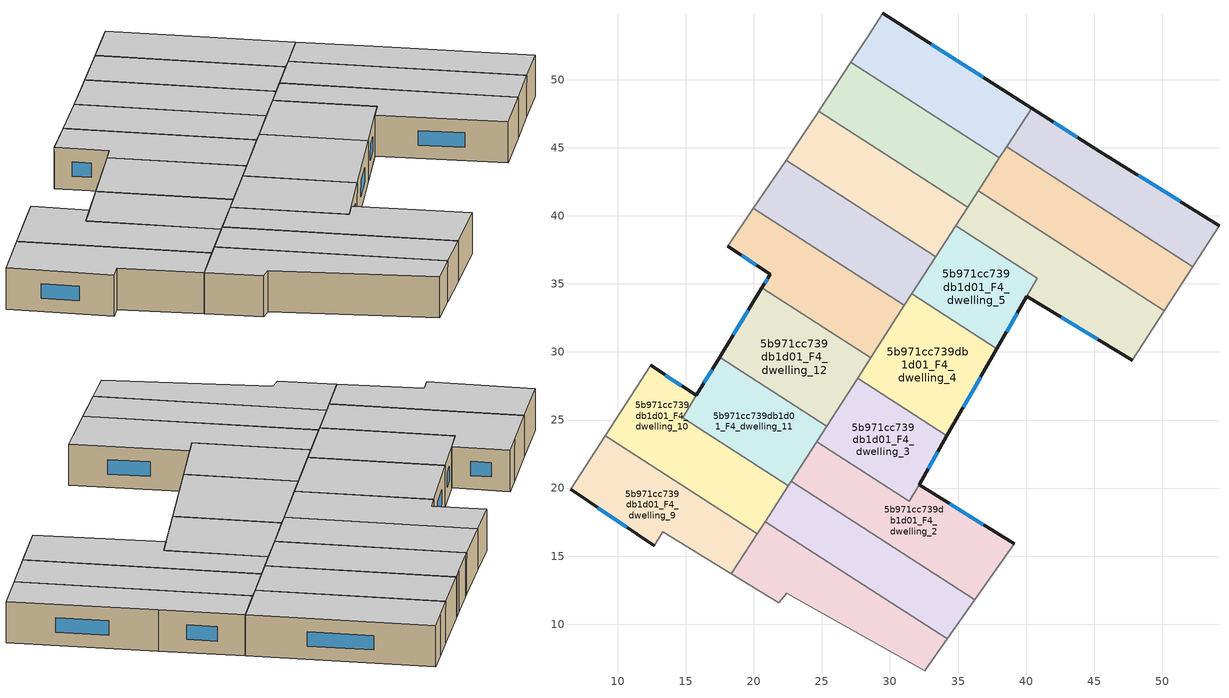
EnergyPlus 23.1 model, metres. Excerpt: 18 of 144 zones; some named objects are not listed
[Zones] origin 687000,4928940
5b971cc739db1d01_F4_dwelling_0
 floor to 5b971cc739db1d01_F3_dwelling_0 (EU_floor_Construction): 34.19,8.92 32.55,6.59 22.43,12.28 21.81,11.59 18.36,13.7 20.83,17.54 z12
 wall adiabatic (EU_wall_Construction): 18.36,13.7 21.81,11.59 22.43,12.28 32.55,6.59 34.19,8.92 z12:15
 wall to 5b971cc739db1d01_F4_dwelling_1 (EU_wall_Construction): 34.19,8.92 20.83,17.54 z12:15
 wall to 5b971cc739db1d01_F4_dwelling_9 (EU_wall_Construction): 20.25,16.63 18.36,13.7 z12:15
 wall to 5b971cc739db1d01_F4_dwelling_10 (EU_wall_Construction): 20.83,17.53 20.25,16.63 z12:15
 ceiling to 5b971cc739db1d01_F5_dwelling_0 (EU_floor_Construction): 32.55,6.59 34.19,8.92 20.83,17.54 18.36,13.7 21.81,11.59 22.43,12.28 z15
5b971cc739db1d01_F4_dwelling_1
 floor to 5b971cc739db1d01_F3_dwelling_1 (EU_floor_Construction): 36.22,11.8 34.19,8.92 20.83,17.54 22.53,20.18 22.73,20.49 z12
 wall adiabatic (EU_wall_Construction): 34.19,8.92 36.22,11.8 z12:15
 wall to 5b971cc739db1d01_F4_dwelling_2 (EU_wall_Construction): 36.22,11.8 22.73,20.49 z12:15
 wall to 5b971cc739db1d01_F4_dwelling_10 (EU_wall_Construction): 22.53,20.18 20.83,17.54 z12:15
 wall to 5b971cc739db1d01_F4_dwelling_11 (EU_wall_Construction): 22.73,20.49 22.53,20.18 z12:15
 ceiling to 5b971cc739db1d01_F5_dwelling_1 (EU_floor_Construction): 34.19,8.92 36.22,11.8 22.73,20.49 22.53,20.18 20.83,17.54 z15
5b971cc739db1d01_F4_dwelling_10
 floor to 5b971cc739db1d01_F3_dwelling_10 (EU_floor_Construction): 15.77,26.81 14.77,25.18 22.53,20.18 20.25,16.63 9.07,23.83 11.36,27.38 12.42,29.01 z12
 wall outside (EU_wall_Construction): 15.77,26.81 12.42,29.01 z12:15
 wall adiabatic (EU_wall_Construction): 12.42,29.01 11.36,27.38 9.07,23.83 z12:15
 wall to 5b971cc739db1d01_F4_dwelling_11 (EU_wall_Construction): 22.53,20.18 14.77,25.18 15.77,26.81 z12:15
 wall to 5b971cc739db1d01_F4_dwelling_9 (EU_wall_Construction): 9.07,23.83 20.25,16.63 z12:15
 window (EU_Window_Construction): 14.68,27.53 13.51,28.29 z12.98:14.02
 ceiling to 5b971cc739db1d01_F5_dwelling_10 (EU_floor_Construction): 20.25,16.63 22.53,20.18 14.77,25.18 15.77,26.81 12.42,29.01 11.36,27.38 9.07,23.83 z15
5b971cc739db1d01_F4_dwelling_11
 floor to 5b971cc739db1d01_F3_dwelling_11 (EU_floor_Construction): 25.35,24.56 22.53,20.18 14.77,25.18 17.49,29.62 z12
 wall outside (EU_wall_Construction): 17.49,29.62 15.77,26.81 z12:15
 wall to 5b971cc739db1d01_F4_dwelling_12 (EU_wall_Construction): 25.35,24.56 17.49,29.62 z12:15
 wall to 5b971cc739db1d01_F4_dwelling_2 (EU_wall_Construction): 22.73,20.49 24.62,23.42 z12:15
 wall to 5b971cc739db1d01_F4_dwelling_3 (EU_wall_Construction): 24.62,23.42 25.35,24.56 z12:15
 window (EU_Window_Construction): 16.93,28.71 16.33,27.73 z12.98:14.02
 ceiling to 5b971cc739db1d01_F5_dwelling_11 (EU_floor_Construction): 22.53,20.18 25.35,24.56 17.49,29.62 14.77,25.18 z15
5b971cc739db1d01_F4_dwelling_12
 floor to 5b971cc739db1d01_F3_dwelling_12 (EU_floor_Construction): 28.58,29.57 25.35,24.56 17.49,29.62 20.6,34.71 z12
 wall outside (EU_wall_Construction): 20.6,34.71 17.49,29.62 z12:15
 wall to 5b971cc739db1d01_F4_dwelling_13 (EU_wall_Construction): 28.58,29.57 20.6,34.71 z12:15
 wall to 5b971cc739db1d01_F4_dwelling_3 (EU_wall_Construction): 25.35,24.56 27.62,28.08 z12:15
 wall to 5b971cc739db1d01_F4_dwelling_4 (EU_wall_Construction): 27.62,28.08 28.58,29.57 z12:15
 window (EU_Window_Construction): 19.59,33.06 18.5,31.28 z12.98:14.02
 ceiling to 5b971cc739db1d01_F5_dwelling_12 (EU_floor_Construction): 25.35,24.56 28.58,29.57 20.6,34.71 17.49,29.62 z15
5b971cc739db1d01_F4_dwelling_13
 floor to 5b971cc739db1d01_F3_dwelling_13 (EU_floor_Construction): 31.06,33.42 28.58,29.57 20.6,34.71 21.21,35.71 18.08,37.77 19.97,40.56 z12
 wall outside (EU_wall_Construction): 18.08,37.77 21.21,35.71 20.6,34.71 z12:15
 wall to 5b971cc739db1d01_F4_dwelling_14 (EU_wall_Construction): 31.06,33.42 19.97,40.56 z12:15
 wall adiabatic (EU_wall_Construction): 19.97,40.56 18.08,37.77 z12:15
 wall to 5b971cc739db1d01_F4_dwelling_4 (EU_wall_Construction): 28.58,29.57 31.06,33.42 z12:15
 window (EU_Window_Construction): 21.01,35.38 20.8,35.03 / 19.1,37.1 20.19,36.38 z12.98:14.02
 ceiling to 5b971cc739db1d01_F5_dwelling_13 (EU_floor_Construction): 28.58,29.57 31.06,33.42 19.97,40.56 18.08,37.77 21.21,35.71 20.6,34.71 z15
5b971cc739db1d01_F4_dwelling_14
 floor to 5b971cc739db1d01_F3_dwelling_14 (EU_floor_Construction): 33.37,37.01 31.06,33.42 19.97,40.56 22.37,44.1 z12
 wall adiabatic (EU_wall_Construction): 22.37,44.1 19.97,40.56 z12:15
 wall to 5b971cc739db1d01_F4_dwelling_15 (EU_wall_Construction): 33.37,37.01 22.37,44.1 z12:15
 wall to 5b971cc739db1d01_F4_dwelling_5 (EU_wall_Construction): 31.61,34.27 33.37,37.01 z12:15
 wall to 5b971cc739db1d01_F4_dwelling_4 (EU_wall_Construction): 31.06,33.42 31.61,34.27 z12:15
 ceiling to 5b971cc739db1d01_F5_dwelling_14 (EU_floor_Construction): 31.06,33.42 33.37,37.01 22.37,44.1 19.97,40.56 z15
5b971cc739db1d01_F4_dwelling_15
 floor to 5b971cc739db1d01_F3_dwelling_15 (EU_floor_Construction): 35.7,40.62 33.37,37.01 22.37,44.1 22.7,44.59 24.17,46.79 24.57,47.4 24.75,47.68 z12
 wall adiabatic (EU_wall_Construction): 24.75,47.68 24.57,47.4 24.17,46.79 22.7,44.59 22.37,44.1 z12:15
 wall to 5b971cc739db1d01_F4_dwelling_16 (EU_wall_Construction): 35.7,40.62 24.75,47.68 z12:15
 wall to 5b971cc739db1d01_F4_dwelling_6 (EU_wall_Construction): 34.83,39.28 35.7,40.62 z12:15
 wall to 5b971cc739db1d01_F4_dwelling_5 (EU_wall_Construction): 33.37,37.01 34.83,39.28 z12:15
 ceiling to 5b971cc739db1d01_F5_dwelling_15 (EU_floor_Construction): 33.37,37.01 35.7,40.62 24.75,47.68 24.57,47.4 24.17,46.79 22.7,44.59 22.37,44.1 z15
5b971cc739db1d01_F4_dwelling_16
 floor to 5b971cc739db1d01_F3_dwelling_16 (EU_floor_Construction): 38.04,44.25 35.7,40.62 24.75,47.68 27.13,51.28 z12
 wall adiabatic (EU_wall_Construction): 27.13,51.28 24.75,47.68 z12:15
 wall to 5b971cc739db1d01_F4_dwelling_17 (EU_wall_Construction): 38.04,44.25 27.13,51.28 z12:15
 wall to 5b971cc739db1d01_F4_dwelling_7 (EU_wall_Construction): 36.49,41.84 36.7,42.18 38.04,44.25 z12:15
 wall to 5b971cc739db1d01_F4_dwelling_6 (EU_wall_Construction): 35.7,40.62 36.49,41.84 z12:15
 ceiling to 5b971cc739db1d01_F5_dwelling_16 (EU_floor_Construction): 35.7,40.62 38.04,44.25 27.13,51.28 24.75,47.68 z15
5b971cc739db1d01_F4_dwelling_17
 floor to 5b971cc739db1d01_F3_dwelling_17 (EU_floor_Construction): 40.4,47.92 38.04,44.25 27.13,51.28 28.45,53.29 29.49,54.88 z12
 wall outside (EU_wall_Construction): 40.4,47.92 29.49,54.88 z12:15
 wall adiabatic (EU_wall_Construction): 29.49,54.88 28.45,53.29 27.13,51.28 z12:15
 wall to 5b971cc739db1d01_F4_dwelling_8 (EU_wall_Construction): 38.57,45.08 40.4,47.92 z12:15
 wall to 5b971cc739db1d01_F4_dwelling_7 (EU_wall_Construction): 38.04,44.26 38.57,45.08 z12:15
 window (EU_Window_Construction): 36.85,50.19 33.04,52.62 z12.98:14.02
 ceiling to 5b971cc739db1d01_F5_dwelling_17 (EU_floor_Construction): 38.04,44.25 40.4,47.92 29.49,54.88 28.45,53.29 27.13,51.28 z15
5b971cc739db1d01_F4_dwelling_2
 floor to 5b971cc739db1d01_F3_dwelling_2 (EU_floor_Construction): 39.12,15.9 36.22,11.8 22.73,20.49 24.62,23.42 31.43,19.03 32.14,20.26 z12
 wall outside (EU_wall_Construction): 39.12,15.9 32.14,20.26 z12:15
 wall adiabatic (EU_wall_Construction): 36.22,11.8 39.12,15.9 z12:15
 wall to 5b971cc739db1d01_F4_dwelling_3 (EU_wall_Construction): 32.14,20.26 31.43,19.03 24.62,23.42 z12:15
 window (EU_Window_Construction): 36.85,17.32 34.41,18.84 z12.98:14.02
 ceiling to 5b971cc739db1d01_F5_dwelling_2 (EU_floor_Construction): 36.22,11.8 39.12,15.9 32.14,20.26 31.43,19.03 24.62,23.42 22.73,20.49 z15
5b971cc739db1d01_F4_dwelling_3
 floor to 5b971cc739db1d01_F3_dwelling_3 (EU_floor_Construction): 34.19,23.84 31.43,19.03 24.62,23.42 27.62,28.08 z12
 wall outside (EU_wall_Construction): 32.14,20.26 34.19,23.84 z12:15
 wall to 5b971cc739db1d01_F4_dwelling_4 (EU_wall_Construction): 34.19,23.84 27.62,28.08 z12:15
 window (EU_Window_Construction): 32.8,21.43 33.52,22.68 z12.98:14.02
 ceiling to 5b971cc739db1d01_F5_dwelling_3 (EU_floor_Construction): 31.43,19.03 34.19,23.84 27.62,28.08 24.62,23.42 z15
5b971cc739db1d01_F4_dwelling_4
 floor to 5b971cc739db1d01_F3_dwelling_4 (EU_floor_Construction): 37.85,30.24 34.19,23.84 27.62,28.08 31.61,34.27 z12
 wall outside (EU_wall_Construction): 34.19,23.84 37.85,30.24 z12:15
 wall to 5b971cc739db1d01_F4_dwelling_5 (EU_wall_Construction): 37.85,30.24 31.61,34.27 z12:15
 window (EU_Window_Construction): 35.38,25.93 36.66,28.16 z12.98:14.02
 ceiling to 5b971cc739db1d01_F5_dwelling_4 (EU_floor_Construction): 34.19,23.84 37.85,30.24 31.61,34.27 27.62,28.08 z15
5b971cc739db1d01_F4_dwelling_5
 floor to 5b971cc739db1d01_F3_dwelling_5 (EU_floor_Construction): 40.82,35.42 37.85,30.24 31.61,34.27 34.83,39.28 z12
 wall outside (EU_wall_Construction): 37.85,30.24 40.06,34.09 z12:15
 wall to 5b971cc739db1d01_F4_dwelling_6 (EU_wall_Construction): 40.06,34.09 40.82,35.42 34.83,39.28 z12:15
 window (EU_Window_Construction): 38.57,31.49 39.34,32.84 z12.98:14.02
 ceiling to 5b971cc739db1d01_F5_dwelling_5 (EU_floor_Construction): 37.85,30.24 40.82,35.42 34.83,39.28 31.61,34.27 z15
5b971cc739db1d01_F4_dwelling_6
 floor to 5b971cc739db1d01_F3_dwelling_6 (EU_floor_Construction): 50.15,33.04 47.8,29.4 40.06,34.09 40.82,35.42 34.83,39.28 36.49,41.84 z12
 wall outside (EU_wall_Construction): 40.06,34.09 47.8,29.4 z12:15
 wall to 5b971cc739db1d01_F4_dwelling_7 (EU_wall_Construction): 50.15,33.04 36.49,41.84 z12:15
 wall adiabatic (EU_wall_Construction): 47.8,29.4 50.15,33.04 z12:15
 window (EU_Window_Construction): 42.57,32.56 45.28,30.92 z12.98:14.02
 ceiling to 5b971cc739db1d01_F5_dwelling_6 (EU_floor_Construction): 47.8,29.4 50.15,33.04 36.49,41.84 34.83,39.28 40.82,35.42 40.06,34.09 z15
5b971cc739db1d01_F4_dwelling_7
 floor to 5b971cc739db1d01_F3_dwelling_7 (EU_floor_Construction): 52.24,36.28 50.15,33.04 36.49,41.84 36.7,42.18 38.57,45.08 z12
 wall to 5b971cc739db1d01_F4_dwelling_8 (EU_wall_Construction): 52.24,36.28 38.57,45.08 z12:15
 wall adiabatic (EU_wall_Construction): 50.15,33.04 52.24,36.28 z12:15
 ceiling to 5b971cc739db1d01_F5_dwelling_7 (EU_floor_Construction): 50.15,33.04 52.24,36.28 38.57,45.08 36.7,42.18 36.49,41.84 z15
5b971cc739db1d01_F4_dwelling_8
 floor to 5b971cc739db1d01_F3_dwelling_8 (EU_floor_Construction): 54.18,39.28 52.24,36.28 38.57,45.08 40.4,47.92 45.39,44.75 z12
 wall outside (EU_wall_Construction): 54.18,39.28 45.39,44.75 40.4,47.92 z12:15
 wall adiabatic (EU_wall_Construction): 52.24,36.28 54.18,39.28 z12:15
 window (EU_Window_Construction): 43.77,45.78 42.02,46.89 / 51.32,41.06 48.25,42.97 z12.98:14.02
 ceiling to 5b971cc739db1d01_F5_dwelling_8 (EU_floor_Construction): 52.24,36.28 54.18,39.28 45.39,44.75 40.4,47.92 38.57,45.08 z15
5b971cc739db1d01_F4_dwelling_9
 floor to 5b971cc739db1d01_F3_dwelling_9 (EU_floor_Construction): 20.25,16.63 18.36,13.7 13.3,16.78 12.68,15.78 6.53,19.9 9.07,23.83 z12
 wall outside (EU_wall_Construction): 6.53,19.9 12.68,15.78 z12:15
 wall adiabatic (EU_wall_Construction): 12.68,15.78 13.3,16.78 18.36,13.7 / 9.07,23.83 6.53,19.9 z12:15
 window (EU_Window_Construction): 8.53,18.56 10.68,17.12 z12.98:14.02
 ceiling to 5b971cc739db1d01_F5_dwelling_9 (EU_floor_Construction): 18.36,13.7 20.25,16.63 9.07,23.83 6.53,19.9 12.68,15.78 13.3,16.78 z15
[Building]
EU S2 Campaign: North Axis=0; Terrain=City; Solar Distribution=FullExterior
[Site:Location]
Bologna: Latitude=44.5; Longitude=11.25; Time Zone=1; Elevation=37
[SizingPeriod:WeatherFileDays]
AnnualSizingPeriod: Begin Month=1; Begin Day of Month=1; End Month=12; End Day of Month=31; Day of Week for Start Day=Monday; Use Weather File Daylight Saving Period=No; Use Weather File Rain and Snow Indicators=No
[MATERIAL]
EU_InternalMass_Material: Roughness=MediumRough; Thickness=0.1; Conductivity=1; Density=1800; Specific Heat=900; Thermal Absorptance=0.9; Solar Absorptance=0.7; Visible Absorptance=0.7
[MATERIAL:NOMASS] Roughness=MediumRough; Thermal Absorptance=0.9; Solar Absorptance=0.7; Visible Absorptance=0.7
Name | Thermal Resistance
EU_wall_NoMass | 0.905828
EU_floor_NoMass | 0.67114
[WINDOWMATERIAL:SIMPLEGLAZINGSYSTEM]
EU_Window_SimpleGlazing: UFactor=4.52486; Solar Heat Gain Coefficient=0.85; Visible Transmittance=0.85
[CONSTRUCTION]
EU_wall_Construction: EU_wall_NoMass
EU_floor_Construction: EU_floor_NoMass
EU_Window_Construction: EU_Window_SimpleGlazing
EU_InternalMass_Construction: EU_InternalMass_Material
[ZONE] Type=1; Multiplier=1; Ceiling Height=autocalculate; Floor Area=autocalculate; Part of Total Floor Area=Yes
Name | Volume
5b971cc739db1d01_F4_dwelling_0 | 168.436
5b971cc739db1d01_F4_dwelling_1 | 168.46
5b971cc739db1d01_F4_dwelling_10 | 191.74
5b971cc739db1d01_F4_dwelling_11 | 145.154
5b971cc739db1d01_F4_dwelling_12 | 168.438
5b971cc739db1d01_F4_dwelling_13; 5b971cc739db1d01_F4_dwelling_16; 5b971cc739db1d01_F4_dwelling_4 | 168.426
5b971cc739db1d01_F4_dwelling_14 | 168.458
5b971cc739db1d01_F4_dwelling_15 | 168.444
5b971cc739db1d01_F4_dwelling_17 | 168.457
5b971cc739db1d01_F4_dwelling_2 | 204.521
5b971cc739db1d01_F4_dwelling_3 | 132.349
5b971cc739db1d01_F4_dwelling_5 | 130.07
5b971cc739db1d01_F4_dwelling_6 | 187.3
5b971cc739db1d01_F4_dwelling_7 | 187.932
5b971cc739db1d01_F4_dwelling_8 | 168.45
5b971cc739db1d01_F4_dwelling_9 | 168.433
[INTERNALMASS] Construction=EU_InternalMass_Construction
Name | Zone or ZoneList | Surface Area
5b971cc739db1d01_F4_dwelling_0_EU_InternalMass | 5b971cc739db1d01_F4_dwelling_0 | 56.1451
5b971cc739db1d01_F4_dwelling_1_EU_InternalMass | 5b971cc739db1d01_F4_dwelling_1 | 56.1549
5b971cc739db1d01_F4_dwelling_2_EU_InternalMass | 5b971cc739db1d01_F4_dwelling_2 | 68.1744
5b971cc739db1d01_F4_dwelling_3_EU_InternalMass | 5b971cc739db1d01_F4_dwelling_3 | 44.1213
5b971cc739db1d01_F4_dwelling_4_EU_InternalMass | 5b971cc739db1d01_F4_dwelling_4 | 56.1423
5b971cc739db1d01_F4_dwelling_5_EU_InternalMass | 5b971cc739db1d01_F4_dwelling_5 | 43.3524
5b971cc739db1d01_F4_dwelling_6_EU_InternalMass | 5b971cc739db1d01_F4_dwelling_6 | 62.4369
5b971cc739db1d01_F4_dwelling_7_EU_InternalMass | 5b971cc739db1d01_F4_dwelling_7 | 62.642
5b971cc739db1d01_F4_dwelling_8_EU_InternalMass | 5b971cc739db1d01_F4_dwelling_8 | 56.1504
5b971cc739db1d01_F4_dwelling_9_EU_InternalMass | 5b971cc739db1d01_F4_dwelling_9 | 56.1443
5b971cc739db1d01_F4_dwelling_10_EU_InternalMass | 5b971cc739db1d01_F4_dwelling_10 | 63.9151
5b971cc739db1d01_F4_dwelling_11_EU_InternalMass | 5b971cc739db1d01_F4_dwelling_11 | 48.3802
5b971cc739db1d01_F4_dwelling_12_EU_InternalMass | 5b971cc739db1d01_F4_dwelling_12 | 56.1462
5b971cc739db1d01_F4_dwelling_13_EU_InternalMass | 5b971cc739db1d01_F4_dwelling_13 | 56.1421
5b971cc739db1d01_F4_dwelling_14_EU_InternalMass | 5b971cc739db1d01_F4_dwelling_14 | 56.1528
5b971cc739db1d01_F4_dwelling_15_EU_InternalMass | 5b971cc739db1d01_F4_dwelling_15 | 56.1477
5b971cc739db1d01_F4_dwelling_16_EU_InternalMass | 5b971cc739db1d01_F4_dwelling_16 | 56.1423
5b971cc739db1d01_F4_dwelling_17_EU_InternalMass | 5b971cc739db1d01_F4_dwelling_17 | 56.1525
[OTHEREQUIPMENT] Fuel Type=Electricity; Design Level Calculation Method=Watts/Area; Power per Zone Floor Area=1; Fraction Latent=0; Fraction Radiant=0; Fraction Lost=0; Carbon Dioxide Generation Rate=0; EndUse Subcategory=EU_Step8_InternalGains
Name | Zone or ZoneList or Space or SpaceList | Schedule
EU_Step8_InternalGain_5b971cc739db1d01_F4_dwelling_0_f000 | 5b971cc739db1d01_F4_dwelling_0 | EU_Step8_GainSchedule_5b971cc739db1d01_F4_dwelling_0_f000
EU_Step8_InternalGain_5b971cc739db1d01_F4_dwelling_1_f000 | 5b971cc739db1d01_F4_dwelling_1 | EU_Step8_GainSchedule_5b971cc739db1d01_F4_dwelling_1_f000
EU_Step8_InternalGain_5b971cc739db1d01_F4_dwelling_2_f000 | 5b971cc739db1d01_F4_dwelling_2 | EU_Step8_GainSchedule_5b971cc739db1d01_F4_dwelling_2_f000
EU_Step8_InternalGain_5b971cc739db1d01_F4_dwelling_3_f000 | 5b971cc739db1d01_F4_dwelling_3 | EU_Step8_GainSchedule_5b971cc739db1d01_F4_dwelling_3_f000
EU_Step8_InternalGain_5b971cc739db1d01_F4_dwelling_4_f000 | 5b971cc739db1d01_F4_dwelling_4 | EU_Step8_GainSchedule_5b971cc739db1d01_F4_dwelling_4_f000
EU_Step8_InternalGain_5b971cc739db1d01_F4_dwelling_5_f000 | 5b971cc739db1d01_F4_dwelling_5 | EU_Step8_GainSchedule_5b971cc739db1d01_F4_dwelling_5_f000
EU_Step8_InternalGain_5b971cc739db1d01_F4_dwelling_6_f000 | 5b971cc739db1d01_F4_dwelling_6 | EU_Step8_GainSchedule_5b971cc739db1d01_F4_dwelling_6_f000
EU_Step8_InternalGain_5b971cc739db1d01_F4_dwelling_7_f000 | 5b971cc739db1d01_F4_dwelling_7 | EU_Step8_GainSchedule_5b971cc739db1d01_F4_dwelling_7_f000
EU_Step8_InternalGain_5b971cc739db1d01_F4_dwelling_8_f000 | 5b971cc739db1d01_F4_dwelling_8 | EU_Step8_GainSchedule_5b971cc739db1d01_F4_dwelling_8_f000
EU_Step8_InternalGain_5b971cc739db1d01_F4_dwelling_9_f000 | 5b971cc739db1d01_F4_dwelling_9 | EU_Step8_GainSchedule_5b971cc739db1d01_F4_dwelling_9_f000
EU_Step8_InternalGain_5b971cc739db1d01_F4_dwelling_10_f000 | 5b971cc739db1d01_F4_dwelling_10 | EU_Step8_GainSchedule_5b971cc739db1d01_F4_dwelling_10_f000
EU_Step8_InternalGain_5b971cc739db1d01_F4_dwelling_11_f000 | 5b971cc739db1d01_F4_dwelling_11 | EU_Step8_GainSchedule_5b971cc739db1d01_F4_dwelling_11_f000
EU_Step8_InternalGain_5b971cc739db1d01_F4_dwelling_12_f000 | 5b971cc739db1d01_F4_dwelling_12 | EU_Step8_GainSchedule_5b971cc739db1d01_F4_dwelling_12_f000
EU_Step8_InternalGain_5b971cc739db1d01_F4_dwelling_13_f000 | 5b971cc739db1d01_F4_dwelling_13 | EU_Step8_GainSchedule_5b971cc739db1d01_F4_dwelling_13_f000
EU_Step8_InternalGain_5b971cc739db1d01_F4_dwelling_14_f000 | 5b971cc739db1d01_F4_dwelling_14 | EU_Step8_GainSchedule_5b971cc739db1d01_F4_dwelling_14_f000
EU_Step8_InternalGain_5b971cc739db1d01_F4_dwelling_15_f000 | 5b971cc739db1d01_F4_dwelling_15 | EU_Step8_GainSchedule_5b971cc739db1d01_F4_dwelling_15_f000
EU_Step8_InternalGain_5b971cc739db1d01_F4_dwelling_16_f000 | 5b971cc739db1d01_F4_dwelling_16 | EU_Step8_GainSchedule_5b971cc739db1d01_F4_dwelling_16_f000
EU_Step8_InternalGain_5b971cc739db1d01_F4_dwelling_17_f000 | 5b971cc739db1d01_F4_dwelling_17 | EU_Step8_GainSchedule_5b971cc739db1d01_F4_dwelling_17_f000
[ZONEVENTILATION:DESIGNFLOWRATE] Schedule=EU_AlwaysOn; Design Flow Rate Calculation Method=AirChanges/Hour; Air Changes per Hour=0.73129; Ventilation Type=Natural; Fan Pressure Rise=0; Fan Total Efficiency=1; Constant Term Coefficient=1; Temperature Term Coefficient=0; Velocity Term Coefficient=0; Velocity Squared Term Coefficient=0; Minimum Indoor Temperature=-100; Maximum Indoor Temperature=100; Delta Temperature=-100; Minimum Outdoor Temperature=-100; Maximum Outdoor Temperature=100; Maximum Wind Speed=40
Name | Zone or ZoneList or Space or SpaceList
EU_ConstantAir_5b971cc739db1d01_F4_dwelling_0 | 5b971cc739db1d01_F4_dwelling_0
EU_ConstantAir_5b971cc739db1d01_F4_dwelling_1 | 5b971cc739db1d01_F4_dwelling_1
EU_ConstantAir_5b971cc739db1d01_F4_dwelling_2 | 5b971cc739db1d01_F4_dwelling_2
EU_ConstantAir_5b971cc739db1d01_F4_dwelling_3 | 5b971cc739db1d01_F4_dwelling_3
EU_ConstantAir_5b971cc739db1d01_F4_dwelling_4 | 5b971cc739db1d01_F4_dwelling_4
EU_ConstantAir_5b971cc739db1d01_F4_dwelling_5 | 5b971cc739db1d01_F4_dwelling_5
EU_ConstantAir_5b971cc739db1d01_F4_dwelling_6 | 5b971cc739db1d01_F4_dwelling_6
EU_ConstantAir_5b971cc739db1d01_F4_dwelling_7 | 5b971cc739db1d01_F4_dwelling_7
EU_ConstantAir_5b971cc739db1d01_F4_dwelling_8 | 5b971cc739db1d01_F4_dwelling_8
EU_ConstantAir_5b971cc739db1d01_F4_dwelling_9 | 5b971cc739db1d01_F4_dwelling_9
EU_ConstantAir_5b971cc739db1d01_F4_dwelling_10 | 5b971cc739db1d01_F4_dwelling_10
EU_ConstantAir_5b971cc739db1d01_F4_dwelling_11 | 5b971cc739db1d01_F4_dwelling_11
EU_ConstantAir_5b971cc739db1d01_F4_dwelling_12 | 5b971cc739db1d01_F4_dwelling_12
EU_ConstantAir_5b971cc739db1d01_F4_dwelling_13 | 5b971cc739db1d01_F4_dwelling_13
EU_ConstantAir_5b971cc739db1d01_F4_dwelling_14 | 5b971cc739db1d01_F4_dwelling_14
EU_ConstantAir_5b971cc739db1d01_F4_dwelling_15 | 5b971cc739db1d01_F4_dwelling_15
EU_ConstantAir_5b971cc739db1d01_F4_dwelling_16 | 5b971cc739db1d01_F4_dwelling_16
EU_ConstantAir_5b971cc739db1d01_F4_dwelling_17 | 5b971cc739db1d01_F4_dwelling_17
[HVACTEMPLATE:ZONE:IDEALLOADSAIRSYSTEM] System Availability Schedule=EU_AlwaysOn; Maximum Heating Supply Air Temperature=50; Minimum Cooling Supply Air Temperature=13; Maximum Heating Supply Air Humidity Ratio=0.0156; Minimum Cooling Supply Air Humidity Ratio=0.0077; Heating Limit=NoLimit; Cooling Limit=NoLimit; Heating Availability Schedule=EU_AlwaysOn; Cooling Availability Schedule=EU_CoolingOff; Dehumidification Control Type=ConstantSensibleHeatRatio; Cooling Sensible Heat Ratio=0.7; Dehumidification Setpoint=60; Humidification Control Type=None; Humidification Setpoint=30; Outdoor Air Method=None; Outdoor Air Flow Rate per Person=0.00944; Outdoor Air Flow Rate per Zone Floor Area=0; Outdoor Air Flow Rate per Zone=0; Demand Controlled Ventilation Type=None; Outdoor Air Economizer Type=NoEconomizer; Heat Recovery Type=None; Sensible Heat Recovery Effectiveness=0.7; Latent Heat Recovery Effectiveness=0.65
Name | Template Thermostat
5b971cc739db1d01_F4_dwelling_0 | EU_HeatOnly_5b971cc739db1d01_F4_dwelling_0
5b971cc739db1d01_F4_dwelling_1 | EU_HeatOnly_5b971cc739db1d01_F4_dwelling_1
5b971cc739db1d01_F4_dwelling_2 | EU_HeatOnly_5b971cc739db1d01_F4_dwelling_2
5b971cc739db1d01_F4_dwelling_3 | EU_HeatOnly_5b971cc739db1d01_F4_dwelling_3
5b971cc739db1d01_F4_dwelling_4 | EU_HeatOnly_5b971cc739db1d01_F4_dwelling_4
5b971cc739db1d01_F4_dwelling_5 | EU_HeatOnly_5b971cc739db1d01_F4_dwelling_5
5b971cc739db1d01_F4_dwelling_6 | EU_HeatOnly_5b971cc739db1d01_F4_dwelling_6
5b971cc739db1d01_F4_dwelling_7 | EU_HeatOnly_5b971cc739db1d01_F4_dwelling_7
5b971cc739db1d01_F4_dwelling_8 | EU_HeatOnly_5b971cc739db1d01_F4_dwelling_8
5b971cc739db1d01_F4_dwelling_9 | EU_HeatOnly_5b971cc739db1d01_F4_dwelling_9
5b971cc739db1d01_F4_dwelling_10 | EU_HeatOnly_5b971cc739db1d01_F4_dwelling_10
5b971cc739db1d01_F4_dwelling_11 | EU_HeatOnly_5b971cc739db1d01_F4_dwelling_11
5b971cc739db1d01_F4_dwelling_12 | EU_HeatOnly_5b971cc739db1d01_F4_dwelling_12
5b971cc739db1d01_F4_dwelling_13 | EU_HeatOnly_5b971cc739db1d01_F4_dwelling_13
5b971cc739db1d01_F4_dwelling_14 | EU_HeatOnly_5b971cc739db1d01_F4_dwelling_14
5b971cc739db1d01_F4_dwelling_15 | EU_HeatOnly_5b971cc739db1d01_F4_dwelling_15
5b971cc739db1d01_F4_dwelling_16 | EU_HeatOnly_5b971cc739db1d01_F4_dwelling_16
5b971cc739db1d01_F4_dwelling_17 | EU_HeatOnly_5b971cc739db1d01_F4_dwelling_17
[SIZING:ZONE] Zone Cooling Design Supply Air Temperature Input Method=SupplyAirTemperature; Zone Cooling Design Supply Air Temperature=13; Zone Heating Design Supply Air Temperature Input Method=SupplyAirTemperature; Zone Heating Design Supply Air Temperature=50; Zone Cooling Design Supply Air Humidity Ratio=0.008; Zone Heating Design Supply Air Humidity Ratio=0.008; Cooling Design Air Flow Method=DesignDay; Cooling Design Air Flow Rate=0; Cooling Minimum Air Flow per Zone Floor Area=0.000762; Cooling Minimum Air Flow=0; Cooling Minimum Air Flow Fraction=0.2; Heating Design Air Flow Method=DesignDay; Heating Design Air Flow Rate=0; Heating Maximum Air Flow per Zone Floor Area=0.002032; Heating Maximum Air Flow=0.141576; Heating Maximum Air Flow Fraction=0.3; Account for Dedicated Outdoor Air System=No; Dedicated Outdoor Air System Control Strategy=NeutralSupplyAir; Dedicated Outdoor Air Low Setpoint Temperature for Design=autosize; Dedicated Outdoor Air High Setpoint Temperature for Design=autosize; Zone Load Sizing Method=Sensible Load Only No Latent Load; Zone Latent Cooling Design Supply Air Humidity Ratio Input Method=HumidityRatioDifference; Zone Cooling Design Supply Air Humidity Ratio Difference=0.005; Zone Latent Heating Design Supply Air Humidity Ratio Input Method=HumidityRatioDifference; Zone Humidification Design Supply Air Humidity Ratio Difference=0.005
5b971cc739db1d01_F4_dwelling_0; 5b971cc739db1d01_F4_dwelling_1; 5b971cc739db1d01_F4_dwelling_2; 5b971cc739db1d01_F4_dwelling_3; 5b971cc739db1d01_F4_dwelling_4; 5b971cc739db1d01_F4_dwelling_5; 5b971cc739db1d01_F4_dwelling_6; 5b971cc739db1d01_F4_dwelling_7; 5b971cc739db1d01_F4_dwelling_8; 5b971cc739db1d01_F4_dwelling_9; 5b971cc739db1d01_F4_dwelling_10; 5b971cc739db1d01_F4_dwelling_11; 5b971cc739db1d01_F4_dwelling_12; 5b971cc739db1d01_F4_dwelling_13; 5b971cc739db1d01_F4_dwelling_14; 5b971cc739db1d01_F4_dwelling_15; 5b971cc739db1d01_F4_dwelling_16; 5b971cc739db1d01_F4_dwelling_17
[SCHEDULE:CONSTANT]
Name | Hourly Value
EU_AlwaysOn | 1
EU_CoolingOff | 0
[SCHEDULE:FILE] Column Number=1; Rows to Skip at Top=0; Number of Hours of Data=8760; Column Separator=Comma; Interpolate to Timestep=No; Minutes per Item=60; Adjust Schedule for Daylight Savings=Yes
Name | File
EU_Step8_GainSchedule_5b971cc739db1d01_F4_dwelling_0_f000 | ../../schedules/5b971cc739db1d01/5b971cc739db1d01_F4_dwelling_0_f000_gain.csv
EU_Step8_GainSchedule_5b971cc739db1d01_F4_dwelling_1_f000 | ../../schedules/5b971cc739db1d01/5b971cc739db1d01_F4_dwelling_1_f000_gain.csv
EU_Step8_GainSchedule_5b971cc739db1d01_F4_dwelling_2_f000 | ../../schedules/5b971cc739db1d01/5b971cc739db1d01_F4_dwelling_2_f000_gain.csv
EU_Step8_GainSchedule_5b971cc739db1d01_F4_dwelling_3_f000 | ../../schedules/5b971cc739db1d01/5b971cc739db1d01_F4_dwelling_3_f000_gain.csv
EU_Step8_GainSchedule_5b971cc739db1d01_F4_dwelling_4_f000 | ../../schedules/5b971cc739db1d01/5b971cc739db1d01_F4_dwelling_4_f000_gain.csv
EU_Step8_GainSchedule_5b971cc739db1d01_F4_dwelling_5_f000 | ../../schedules/5b971cc739db1d01/5b971cc739db1d01_F4_dwelling_5_f000_gain.csv
EU_Step8_GainSchedule_5b971cc739db1d01_F4_dwelling_6_f000 | ../../schedules/5b971cc739db1d01/5b971cc739db1d01_F4_dwelling_6_f000_gain.csv
EU_Step8_GainSchedule_5b971cc739db1d01_F4_dwelling_7_f000 | ../../schedules/5b971cc739db1d01/5b971cc739db1d01_F4_dwelling_7_f000_gain.csv
EU_Step8_GainSchedule_5b971cc739db1d01_F4_dwelling_8_f000 | ../../schedules/5b971cc739db1d01/5b971cc739db1d01_F4_dwelling_8_f000_gain.csv
EU_Step8_GainSchedule_5b971cc739db1d01_F4_dwelling_9_f000 | ../../schedules/5b971cc739db1d01/5b971cc739db1d01_F4_dwelling_9_f000_gain.csv
EU_Step8_GainSchedule_5b971cc739db1d01_F4_dwelling_10_f000 | ../../schedules/5b971cc739db1d01/5b971cc739db1d01_F4_dwelling_10_f000_gain.csv
EU_Step8_GainSchedule_5b971cc739db1d01_F4_dwelling_11_f000 | ../../schedules/5b971cc739db1d01/5b971cc739db1d01_F4_dwelling_11_f000_gain.csv
EU_Step8_GainSchedule_5b971cc739db1d01_F4_dwelling_12_f000 | ../../schedules/5b971cc739db1d01/5b971cc739db1d01_F4_dwelling_12_f000_gain.csv
EU_Step8_GainSchedule_5b971cc739db1d01_F4_dwelling_13_f000 | ../../schedules/5b971cc739db1d01/5b971cc739db1d01_F4_dwelling_13_f000_gain.csv
EU_Step8_GainSchedule_5b971cc739db1d01_F4_dwelling_14_f000 | ../../schedules/5b971cc739db1d01/5b971cc739db1d01_F4_dwelling_14_f000_gain.csv
EU_Step8_GainSchedule_5b971cc739db1d01_F4_dwelling_15_f000 | ../../schedules/5b971cc739db1d01/5b971cc739db1d01_F4_dwelling_15_f000_gain.csv
EU_Step8_GainSchedule_5b971cc739db1d01_F4_dwelling_16_f000 | ../../schedules/5b971cc739db1d01/5b971cc739db1d01_F4_dwelling_16_f000_gain.csv
EU_Step8_GainSchedule_5b971cc739db1d01_F4_dwelling_17_f000 | ../../schedules/5b971cc739db1d01/5b971cc739db1d01_F4_dwelling_17_f000_gain.csv
